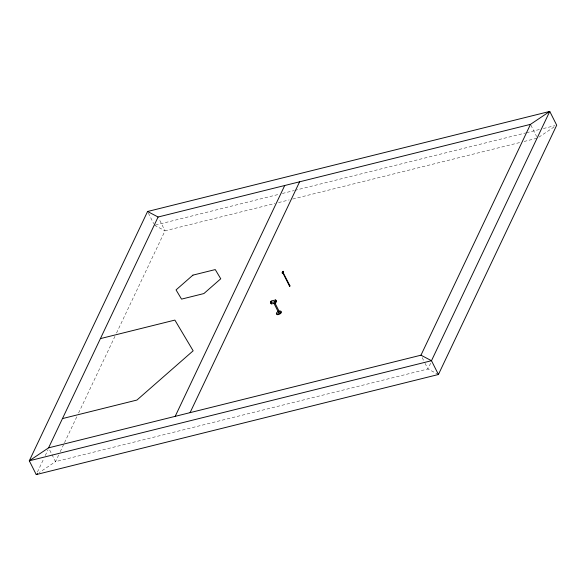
<?xml version="1.0" encoding="UTF-8"?>
<svg xmlns="http://www.w3.org/2000/svg" width="586" height="586" viewBox="0 0 586 586"><rect width="100%" height="100%" fill="white"/><g stroke="black" fill="none" stroke-linecap="round" stroke-linejoin="round"><path stroke-width="0.44" stroke-dasharray="2.93 2.2" d="M37.409 472.104L43.679 458.897M45.247 455.593L47.986 449.821M58.644 455.051L55.516 461.643L39.203 472.594M60.204 451.747L64.116 443.507M64.511 442.679L77.022 416.302M78.59 413.005L114.966 336.335M116.526 333.038L165.025 230.811L274.973 203.452M430.651 363.21L427.912 368.982L55.516 461.643L48.982 448.664M538.908 137.153L554.473 126.701M155.4 225.068L278.804 194.354M282.357 193.475L293.901 190.604M294.787 190.377L525.627 132.941M526.514 132.722L539.831 129.403M543.383 128.524L554.927 125.653M278.518 202.573L289.162 199.921M292.707 199.042L520.58 142.339M524.126 141.46L537.421 138.15M154.514 225.288L165.025 230.811L158.909 218.644M438.423 374.505L427.912 368.982L425.055 363.298M530.894 125.17L536.608 136.523M422.198 357.621L424.645 362.492M148.39 213.114L153.693 223.662"/><path stroke-width="0.88" d="M270.6 302.317C271.56 300.933 269.831 304.998 271.252 300.918L275.61 300.003L276.445 301.578L275.295 303.255L271.435 303.878L270.593 302.303L271.435 303.878M270.842 302.61L271.018 301.68M282.833 272.534L283.199 272.3L282.694 272.578L289.528 286.166L289.982 285.931L289.535 286.1M282.452 272.864L282.584 272.607M282.467 272.527L282.371 272.849M282.738 272.197L282.73 271.955M282.62 272.116L282.862 271.838M282.745 272.666L282.884 272.344M270.908 302.186C271.259 304.464 269.787 300.852 270.981 302.178M283.163 272.497L283.17 272.322M282.884 272.629L282.694 272.578M278.467 312.272L279.368 311.803L278.467 312.272L273.852 303.109M270.761 302.083L271.01 302.94M147.577 211.495L29.3 460.794L36.237 474.579L438.423 374.505L556.7 125.206L549.763 111.421L147.577 211.495L158.088 217.018L530.484 124.357L549.763 111.421L431.486 360.712L29.3 460.794L48.579 447.851L420.975 355.189L431.486 360.712L438.423 374.505M48.579 447.851L158.088 217.018M175.192 416.346L284.708 185.513M190.084 412.639L299.6 181.806M283.426 271.303L282.796 273.069L283.478 271.333M270.871 302.471L274.731 301.849L275.889 300.171M420.975 355.189L530.484 124.357M36.237 474.579L37.716 473.591M100.396 338.62L174.877 320.088L193.153 350.802L136.941 400.048L62.46 418.58M276.445 301.578L275.61 300.003M289.982 285.931L283.104 272.571M275.149 303.401L279.368 311.803M275.23 301.556L275.786 302.962M274.731 301.849L275.295 303.255M281.09 311.818A2.549 1.069 -26.7 0 1 279.295 314.257A2.549 1.069 -26.7 0 1 276.812 313.744M278.753 311.305A2.549 1.069 -26.7 0 1 280.789 312.192A2.549 1.069 -26.7 0 1 276.878 313.957A2.549 1.069 -26.7 0 1 278.152 311.576M282.159 272.915L282.928 271.406L282.159 272.915M192.919 275.134L176.056 289.909L181.543 299.124L203.884 293.564L220.746 278.79L215.267 269.575L192.919 275.134"/></g></svg>
